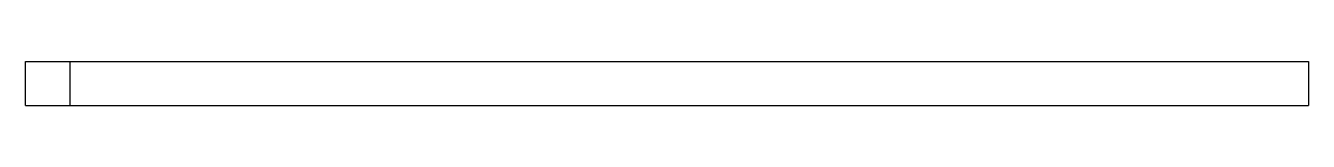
# Paper-space layout '_Front' of a CAD drawing. Header units: millimetres. Extents: x -72 to 72, y 0 to 5.
import ezdxf

# ---------------------------------------------------------------- set-up
doc = ezdxf.new("R2010")
doc.units = ezdxf.units.MM

psp = doc.layouts.new('_Front')

# ---------------------------------------------------------------- linework, layer by layer
at = {"color": 7, "linetype": 'Continuous', "lineweight": 25}
for p, q in [((-72.5, 5), (72.5, 5)), ((-72.5, 0), (-72.5, 5)), ((-67.5, 5), (-67.5, 0)), ((72.5, 5), (72.5, 0)), ((-72.5, 0), (72.5, 0))]:
    psp.add_line(p, q, dxfattribs=at)

doc.saveas('drawing.dxf')
